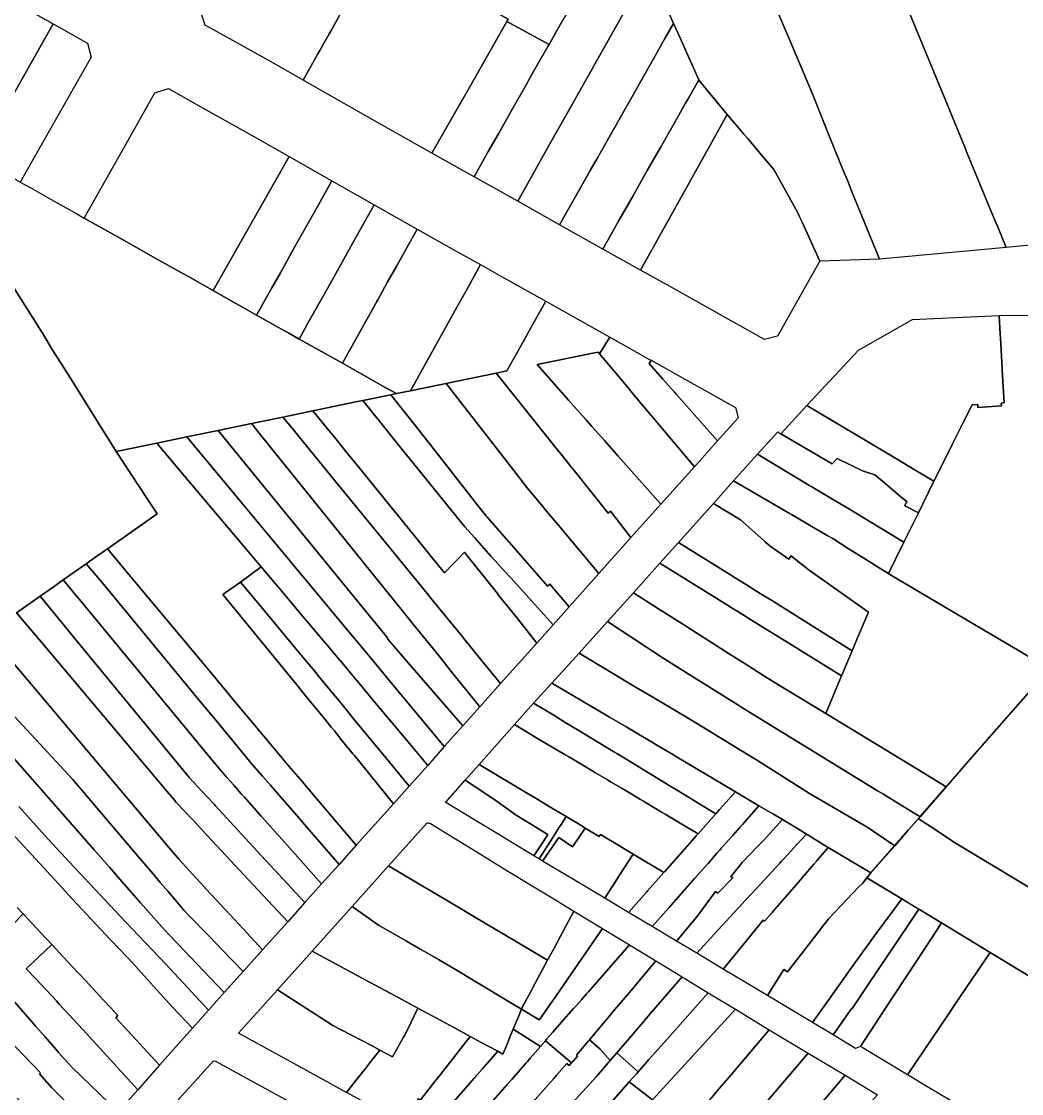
# Model space of a CAD drawing. Header units: metres. Extents: x 3 to 1005126, y 39 to 4383651.
# Drawn here: x 490939.9 to 491102.9, y 4371487.5 to 4371662.4 of the extents above; entities that cross this region are included whole.
import ezdxf

# ---------------------------------------------------------------- set-up
doc = ezdxf.new("R2010")
doc.units = ezdxf.units.M
doc.header["$MEASUREMENT"] = 0
doc.layers.add('TM_Llucmajor', color=7, linetype='Continuous')

msp = doc.modelspace()

# ---------------------------------------------------------------- linework, layer by layer
at = {"layer": 'TM_Llucmajor', "linetype": 'Continuous', "flags": 128}
for points in [[(491060.36, 4371670.51), (491044.52, 4371708.14), (491062.43, 4371718.07), (491068.17, 4371703.95), (491083.98, 4371665.41), (491084.44, 4371664.29), (491090.41, 4371649.82), (491093.69, 4371641.87), (491093.93, 4371641.29), (491094.43, 4371640.07), (491098.27, 4371630.74), (491099, 4371628.98), (491100.42, 4371625.54), (491079.76, 4371623.62), (491077.7, 4371628.69), (491075.35, 4371634.47), (491074.6, 4371636.31), (491074.28, 4371637.11), (491074.04, 4371637.68), (491071.59, 4371643.72), (491068.83, 4371650.7), (491065.09, 4371659.46), (491060.36, 4371670.51)], [(491016.79, 4371664.14), (491004.22, 4371685.25), (491016.96, 4371692.5), (491029.23, 4371699.46), (491038.09, 4371680.19), (491032.95, 4371671.11), (491030.05, 4371665.97), (491029.38, 4371664.79), (491028.42, 4371663.09), (491028.35, 4371662.96), (491027.33, 4371661.17), (491025.9, 4371658.64), (491019.03, 4371662.38), (491019.25, 4371662.77), (491016.79, 4371664.14)], [(490977.26, 4371657.64), (490969.83, 4371661.76), (490969.15, 4371663.91), (490975.91, 4371675.89), (490977.54, 4371678.79), (490980.64, 4371684.29), (490986.31, 4371681.19), (490989.4, 4371679.46), (490991.87, 4371678.08), (490998.06, 4371674.62), (490994.47, 4371668.22), (490992.4, 4371664.54), (490990.3, 4371660.8), (490990.04, 4371660.34), (490988.52, 4371657.63), (490988.22, 4371657.09), (490985.82, 4371652.82), (490981.48, 4371655.3), (490977.26, 4371657.64)], [(490997.18, 4371646.33), (490985.82, 4371652.82), (490988.22, 4371657.09), (490988.52, 4371657.63), (490990.04, 4371660.34), (490990.3, 4371660.8), (490992.4, 4371664.54), (490994.47, 4371668.22), (490998.06, 4371674.62), (491000.13, 4371673.47), (491016.79, 4371664.14), (491019.25, 4371662.77), (491019.03, 4371662.38), (491016.03, 4371657.11), (491012.97, 4371651.74), (491011.36, 4371648.92), (491006.81, 4371640.92), (490997.18, 4371646.33)], [(491027.63, 4371629.23), (491020.81, 4371633.06), (491023.1, 4371637.14), (491024.26, 4371639.21), (491024.75, 4371640.08), (491025.95, 4371642.22), (491026.06, 4371642.41), (491028.54, 4371646.82), (491029.24, 4371648.07), (491040.45, 4371668.03), (491042.23, 4371671.2), (491046.21, 4371662.07), (491044.8, 4371659.58), (491042.94, 4371656.29), (491036.57, 4371645.04), (491033.75, 4371640.05), (491032.62, 4371638.05), (491032.4, 4371637.67), (491031.1, 4371635.37), (491027.63, 4371629.23)], [(491094.43, 4371640.07), (491093.93, 4371641.29), (491093.69, 4371641.87), (491090.41, 4371649.82), (491084.44, 4371664.29), (491083.98, 4371665.41), (491141.99, 4371670.08), (491144.66, 4371644.83), (491144.86, 4371642.95), (491145.15, 4371640.23), (491145.86, 4371633.51), (491146.18, 4371630.49), (491133.8, 4371628.71), (491100.42, 4371625.54), (491099, 4371628.98), (491098.27, 4371630.74), (491094.43, 4371640.07)], [(490926.24, 4371643.72), (490925.75, 4371644), (490929.53, 4371650.7), (490930.44, 4371652.31), (490930.9, 4371653.13), (490931.07, 4371653.43), (490931.51, 4371654.2), (490931.71, 4371654.56), (490931.79, 4371654.7), (490933.49, 4371657.71), (490933.8, 4371658.25), (490933.93, 4371658.49), (490935.99, 4371662.13), (490938.1, 4371665.88), (490945.03, 4371661.99), (490940.45, 4371653.78), (490938.48, 4371650.3), (490932.94, 4371639.97), (490930.12, 4371641.55), (490929.62, 4371641.82), (490929.04, 4371642.15), (490927.24, 4371643.16), (490926.24, 4371643.72)], [(490939.68, 4371636.19), (490932.94, 4371639.97), (490938.48, 4371650.3), (490940.45, 4371653.78), (490945.03, 4371661.99), (490950.67, 4371658.82), (490951.24, 4371656.58), (490944.44, 4371644.58), (490939.68, 4371636.19)], [(491013.69, 4371637.06), (491006.81, 4371640.92), (491011.36, 4371648.92), (491012.97, 4371651.74), (491016.03, 4371657.11), (491019.03, 4371662.38), (491025.9, 4371658.64), (491025.71, 4371658.32), (491023.17, 4371653.83), (491022.16, 4371652.05), (491021.46, 4371650.81), (491019.79, 4371647.85), (491017.65, 4371644.07), (491016, 4371641.15), (491013.69, 4371637.06)], [(491048.58, 4371649.79), (491048.23, 4371649.17), (491046.78, 4371646.62), (491044.06, 4371641.82), (491041.93, 4371638.07), (491039.44, 4371633.68), (491037.31, 4371629.92), (491034.68, 4371625.27), (491027.63, 4371629.23), (491031.1, 4371635.37), (491032.4, 4371637.67), (491032.62, 4371638.05), (491033.75, 4371640.05), (491036.57, 4371645.04), (491042.94, 4371656.29), (491044.8, 4371659.58), (491046.21, 4371662.07), (491047.21, 4371659.81), (491048.48, 4371656.97), (491050.32, 4371652.87), (491048.58, 4371649.79)], [(490971.15, 4371618.48), (490971.02, 4371618.55), (490967.38, 4371620.6), (490964.15, 4371622.42), (490962.78, 4371623.19), (490962.17, 4371623.53), (490958.25, 4371625.74), (490956.26, 4371626.86), (490950.12, 4371630.31), (490952.44, 4371634.43), (490957.92, 4371644.15), (490961.63, 4371650.72), (490963.88, 4371651.45), (490969.53, 4371648.25), (490976.5, 4371644.31), (490983.52, 4371640.34), (490971.15, 4371618.48)], [(491040.82, 4371621.83), (491034.68, 4371625.27), (491037.31, 4371629.92), (491039.44, 4371633.68), (491041.93, 4371638.07), (491044.06, 4371641.82), (491046.78, 4371646.62), (491048.23, 4371649.17), (491048.58, 4371649.79), (491050.32, 4371652.87), (491050.35, 4371652.81), (491054.96, 4371647.21), (491052.99, 4371643.67), (491043.43, 4371626.51), (491040.82, 4371621.83)], [(491055.61, 4371613.55), (491045.03, 4371619.47), (491040.82, 4371621.83), (491043.43, 4371626.51), (491052.99, 4371643.67), (491054.96, 4371647.21), (491055.03, 4371647.12), (491055.78, 4371646.25), (491056.89, 4371644.92), (491057.63, 4371644.04), (491058.29, 4371643.27), (491060.05, 4371641.17), (491062.53, 4371638.22), (491066.41, 4371631.3), (491066.92, 4371630.18), (491067.22, 4371629.52), (491070.03, 4371623.27), (491069.95, 4371623.13), (491068.68, 4371620.88), (491068.49, 4371620.54), (491063.15, 4371611.07), (491061.06, 4371610.5), (491055.61, 4371613.55)], [(490990.48, 4371636.4), (490988.02, 4371631.99), (490984.42, 4371625.55), (490982.1, 4371621.4), (490980.73, 4371618.96), (490978.23, 4371614.49), (490975.91, 4371615.8), (490974.35, 4371616.68), (490971.15, 4371618.48), (490983.52, 4371640.34), (490990.48, 4371636.4)], [(490978.23, 4371614.49), (490980.73, 4371618.96), (490982.1, 4371621.4), (490984.42, 4371625.55), (490988.02, 4371631.99), (490990.48, 4371636.4), (490997.4, 4371632.49), (490994.95, 4371628.11), (490990.79, 4371620.66), (490989.49, 4371618.34), (490986.65, 4371613.26), (490986.48, 4371612.96), (490985.16, 4371610.59), (490983.49, 4371611.53), (490981.78, 4371612.49), (490978.23, 4371614.49)], [(490992.21, 4371606.63), (490986.84, 4371609.65), (490985.16, 4371610.59), (490986.48, 4371612.96), (490986.65, 4371613.26), (490989.49, 4371618.34), (490990.79, 4371620.66), (490994.95, 4371628.11), (490997.4, 4371632.49), (491004.39, 4371628.53), (491001.99, 4371624.22), (491001.06, 4371622.54), (490999.53, 4371619.79), (490997.97, 4371616.99), (490997.82, 4371616.72), (490992.21, 4371606.63)], [(491001.01, 4371601.68), (490999.31, 4371602.64), (490992.21, 4371606.63), (490997.82, 4371616.72), (490997.97, 4371616.99), (490999.53, 4371619.79), (491001.06, 4371622.54), (491001.99, 4371624.22), (491004.39, 4371628.53), (491011.37, 4371624.61), (491014.75, 4371622.72), (491012.37, 4371618.44), (491010.88, 4371615.77), (491008.81, 4371612.06), (491008.33, 4371611.18), (491003.3, 4371602.16), (491001.01, 4371601.68)], [(491003.3, 4371602.16), (491008.33, 4371611.18), (491008.81, 4371612.06), (491010.88, 4371615.77), (491012.37, 4371618.44), (491014.75, 4371622.72), (491018.15, 4371620.81), (491025.36, 4371616.76), (491022.99, 4371612.54), (491021.66, 4371610.13), (491019.73, 4371606.66), (491019.02, 4371605.4), (491017.3, 4371605.04), (491010.65, 4371603.67), (491009.14, 4371603.36), (491008.33, 4371603.19), (491003.3, 4371602.16)], [(491018.66, 4371603.34), (491017.3, 4371605.04), (491019.02, 4371605.4), (491019.73, 4371606.66), (491021.66, 4371610.13), (491022.99, 4371612.54), (491025.36, 4371616.76), (491035.79, 4371610.9), (491034.14, 4371608.2), (491033.91, 4371608.47), (491033.06, 4371608.29), (491023.95, 4371606.41), (491029.08, 4371600.63), (491030.87, 4371598.62), (491031.93, 4371597.42), (491032.89, 4371596.35), (491034.98, 4371593.99), (491035.29, 4371593.64), (491037.18, 4371591.51), (491044.14, 4371583.68), (491039.26, 4371578.21), (491035.92, 4371582.54), (491035.57, 4371582.17), (491030.01, 4371589.13), (491029.7, 4371589.52), (491027.81, 4371591.88), (491027.25, 4371592.59), (491025.99, 4371594.16), (491018.66, 4371603.34)], [(491075.99, 4371594.97), (491067.93, 4371599.77), (491070.17, 4371602.16), (491071.68, 4371603.76), (491076.36, 4371608.76), (491079.53, 4371610.59), (491085.17, 4371613.78), (491099.28, 4371614.4), (491099.46, 4371611.38), (491099.49, 4371610.79), (491099.79, 4371605.76), (491099.8, 4371605.56), (491100.01, 4371601.9), (491100.11, 4371600.18), (491099.63, 4371600.15), (491099.66, 4371599.67), (491095.82, 4371599.43), (491095.79, 4371599.91), (491094.89, 4371599.86), (491093.49, 4371597.07), (491091.65, 4371593.41), (491090.91, 4371591.93), (491088.64, 4371587.42), (491086.27, 4371588.84), (491082.03, 4371591.37), (491075.99, 4371594.97)], [(491037.19, 4371604.56), (491034.14, 4371608.2), (491035.79, 4371610.9), (491040.56, 4371608.23), (491042.08, 4371607.38), (491042.54, 4371607.12), (491042.22, 4371606.58), (491044.44, 4371604.07), (491046.34, 4371601.92), (491046.62, 4371601.6), (491053.36, 4371593.97), (491049.6, 4371589.77), (491042.95, 4371597.69), (491040.84, 4371600.21), (491039.24, 4371602.11), (491038.79, 4371602.65), (491037.19, 4371604.56)], [(491029.08, 4371600.63), (491023.95, 4371606.41), (491033.06, 4371608.29), (491033.91, 4371608.47), (491034.14, 4371608.2), (491037.19, 4371604.56), (491038.79, 4371602.65), (491039.24, 4371602.11), (491040.84, 4371600.21), (491042.95, 4371597.69), (491049.6, 4371589.77), (491044.14, 4371583.68), (491037.18, 4371591.51), (491035.29, 4371593.64), (491034.98, 4371593.99), (491032.89, 4371596.35), (491031.93, 4371597.42), (491030.87, 4371598.62), (491029.08, 4371600.63)], [(491044.44, 4371604.07), (491042.22, 4371606.58), (491042.54, 4371607.12), (491048.18, 4371603.97), (491056.33, 4371599.41), (491056.73, 4371597.72), (491053.36, 4371593.97), (491046.62, 4371601.6), (491046.34, 4371601.92), (491044.44, 4371604.07)], [(491021.29, 4371587.66), (491009.14, 4371603.36), (491010.65, 4371603.67), (491017.3, 4371605.04), (491018.66, 4371603.34), (491025.99, 4371594.16), (491027.25, 4371592.59), (491027.81, 4371591.88), (491029.7, 4371589.52), (491030.01, 4371589.13), (491035.57, 4371582.17), (491035.92, 4371582.54), (491039.26, 4371578.21), (491034.04, 4371572.35), (491027.37, 4371580.31), (491025.51, 4371582.52), (491024.62, 4371583.58), (491022.29, 4371586.37), (491022.23, 4371586.44), (491021.29, 4371587.66)], [(491003.08, 4371597.73), (491000.12, 4371601.5), (491001.01, 4371601.68), (491003.3, 4371602.16), (491008.33, 4371603.19), (491009.14, 4371603.36), (491021.29, 4371587.66), (491022.23, 4371586.44), (491022.29, 4371586.37), (491024.62, 4371583.58), (491025.51, 4371582.52), (491027.37, 4371580.31), (491034.04, 4371572.35), (491029.2, 4371566.92), (491026.02, 4371570.63), (491025.66, 4371570.31), (491022.02, 4371574.46), (491019.07, 4371577.82), (491018.95, 4371577.96), (491015.91, 4371581.42), (491015.77, 4371581.58), (491015.07, 4371582.47), (491006.34, 4371593.58), (491003.08, 4371597.73)], [(490990.9, 4371594.57), (490990.05, 4371595.61), (490987.4, 4371598.88), (490994.41, 4371600.32), (490995.52, 4371600.55), (490998.67, 4371596.65), (491001.05, 4371593.7), (491010.04, 4371582.57), (491012.15, 4371579.96), (491013.73, 4371578.2), (491014.52, 4371577.33), (491016.44, 4371575.2), (491019.44, 4371571.88), (491019.65, 4371571.64), (491023.15, 4371567.77), (491026.57, 4371563.98), (491023.92, 4371561.01), (491020.74, 4371565), (491017.69, 4371568.82), (491017.49, 4371569.07), (491015.1, 4371572.06), (491012.61, 4371575.19), (491012.1, 4371575.82), (491010.96, 4371574.64), (491010.17, 4371573.82), (491008.85, 4371572.44), (491006.41, 4371575.45), (491006.26, 4371575.64), (490994.12, 4371590.61), (490993.01, 4371591.97), (490990.9, 4371594.57)], [(490998.67, 4371596.65), (490995.52, 4371600.55), (491000.12, 4371601.5), (491003.08, 4371597.73), (491006.34, 4371593.58), (491015.07, 4371582.47), (491015.77, 4371581.58), (491015.91, 4371581.42), (491018.95, 4371577.96), (491019.07, 4371577.82), (491022.02, 4371574.46), (491025.66, 4371570.31), (491026.02, 4371570.63), (491029.2, 4371566.92), (491026.57, 4371563.98), (491023.15, 4371567.77), (491019.65, 4371571.64), (491019.44, 4371571.88), (491016.44, 4371575.2), (491014.52, 4371577.33), (491013.73, 4371578.2), (491012.15, 4371579.96), (491010.04, 4371582.57), (491001.05, 4371593.7), (490998.67, 4371596.65)], [(490983.74, 4371596.38), (490982.52, 4371597.87), (490987.4, 4371598.88), (490990.05, 4371595.61), (490990.9, 4371594.57), (490993.01, 4371591.97), (490994.12, 4371590.61), (491006.26, 4371575.64), (491006.41, 4371575.45), (491008.85, 4371572.44), (491010.17, 4371573.82), (491010.96, 4371574.64), (491012.1, 4371575.82), (491012.61, 4371575.19), (491015.1, 4371572.06), (491017.49, 4371569.07), (491017.69, 4371568.82), (491020.74, 4371565), (491023.92, 4371561.01), (491018, 4371554.39), (491014.95, 4371558.13), (491011.78, 4371562.01), (491011.66, 4371562.16), (491009.55, 4371564.75), (491008.85, 4371565.6), (491006.86, 4371568.05), (491006.01, 4371569.09), (490998.74, 4371577.99), (490991.57, 4371586.77), (490983.74, 4371596.38)], [(491072.87, 4371591.11), (491072.08, 4371590.22), (491063.67, 4371595.15), (491067.93, 4371599.77), (491075.99, 4371594.97), (491082.03, 4371591.37), (491086.27, 4371588.84), (491088.64, 4371587.42), (491086.12, 4371582.27), (491083.91, 4371583.36), (491084.24, 4371584.07), (491083.61, 4371584.6), (491079.97, 4371587.67), (491079.03, 4371588.46), (491076.99, 4371589.12), (491072.87, 4371591.11)], [(490978.86, 4371594.96), (490977.37, 4371596.81), (490979.03, 4371597.15), (490982.52, 4371597.87), (490983.74, 4371596.38), (490991.57, 4371586.77), (490998.74, 4371577.99), (491006.01, 4371569.09), (491006.86, 4371568.05), (491008.85, 4371565.6), (491009.55, 4371564.75), (491011.66, 4371562.16), (491011.78, 4371562.01), (491014.95, 4371558.13), (491018, 4371554.39), (491014.63, 4371550.63), (491009.8, 4371556.61), (491008.24, 4371558.55), (491006.17, 4371561.11), (491003.71, 4371564.16), (491003.12, 4371564.89), (490999.7, 4371569.13), (490978.86, 4371594.96)], [(490993.58, 4371562.47), (490971.43, 4371589.13), (490966.86, 4371594.64), (490971.95, 4371595.69), (490973.61, 4371593.66), (490996.62, 4371565.46), (490997.64, 4371564.21), (490999.58, 4371561.83), (490999.6, 4371561.64), (491002.92, 4371557.8), (491011.83, 4371547.49), (491008.83, 4371544.11), (491005.59, 4371548.01), (490999.96, 4371554.79), (490997.21, 4371558.1), (490995.03, 4371560.72), (490993.58, 4371562.47)], [(490973.61, 4371593.66), (490971.95, 4371595.69), (490977.37, 4371596.81), (490978.86, 4371594.96), (490999.7, 4371569.13), (491003.12, 4371564.89), (491003.71, 4371564.16), (491006.17, 4371561.11), (491008.24, 4371558.55), (491009.8, 4371556.61), (491014.63, 4371550.63), (491011.83, 4371547.49), (491002.92, 4371557.8), (490999.6, 4371561.64), (490999.58, 4371561.83), (490997.64, 4371564.21), (490996.62, 4371565.46), (490973.61, 4371593.66)], [(491072.65, 4371584.15), (491068.74, 4371586.5), (491068.28, 4371586.78), (491059.91, 4371591.8), (491063.2, 4371595.47), (491063.67, 4371595.15), (491072.08, 4371590.22), (491072.87, 4371591.11), (491076.99, 4371589.12), (491079.03, 4371588.46), (491079.97, 4371587.67), (491083.61, 4371584.6), (491084.24, 4371584.07), (491083.91, 4371583.36), (491086.12, 4371582.27), (491083.77, 4371577.47), (491080.88, 4371579.21), (491074.87, 4371582.82), (491072.65, 4371584.15)], [(490956.31, 4371573.51), (490954.8, 4371575.33), (490953.92, 4371576.39), (490962.02, 4371582.1), (490958.99, 4371586.68), (490955.31, 4371592.26), (490961.93, 4371593.62), (490966.54, 4371588.17), (490978.97, 4371573.44), (490977.28, 4371572.19), (490975.62, 4371570.95), (490972.74, 4371568.95), (490985.25, 4371553.6), (490985.34, 4371553.49), (490986.75, 4371551.76), (490988.36, 4371549.79), (490989.61, 4371548.26), (490990.4, 4371547.28), (490990.9, 4371546.67), (490992.2, 4371545.08), (490993.93, 4371542.96), (490994.17, 4371542.66), (491000.57, 4371534.81), (490994.47, 4371528.02), (490990.98, 4371532.14), (490989.59, 4371533.78), (490987.67, 4371536.04), (490985.38, 4371538.73), (490983.5, 4371540.95), (490981.84, 4371542.91), (490979.38, 4371545.81), (490979.01, 4371546.24), (490977.75, 4371547.76), (490975.36, 4371550.63), (490970.74, 4371556.18), (490956.31, 4371573.51)], [(490978.97, 4371573.44), (490966.54, 4371588.17), (490961.93, 4371593.62), (490966.86, 4371594.64), (490971.43, 4371589.13), (490993.58, 4371562.47), (490995.03, 4371560.72), (490997.21, 4371558.1), (490999.96, 4371554.79), (491005.59, 4371548.01), (491008.83, 4371544.11), (491006.13, 4371541.06), (491002.88, 4371544.95), (490997.09, 4371551.88), (490995.16, 4371554.2), (490994.19, 4371555.36), (490992.16, 4371557.79), (490990.83, 4371559.38), (490990.4, 4371559.89), (490988.54, 4371562.1), (490985.24, 4371566.01), (490982.55, 4371569.2), (490980.42, 4371571.72), (490978.97, 4371573.44)], [(491069.81, 4371579.41), (491069.59, 4371579.54), (491065.42, 4371581.96), (491064.93, 4371582.25), (491056, 4371587.44), (491059.91, 4371591.8), (491068.28, 4371586.78), (491068.74, 4371586.5), (491072.65, 4371584.15), (491074.87, 4371582.82), (491080.88, 4371579.21), (491083.77, 4371577.47), (491082.41, 4371574.69), (491081.25, 4371572.33), (491079.72, 4371573.3), (491078.38, 4371574.14), (491074.69, 4371576.45), (491072.15, 4371578.05), (491072.04, 4371578.11), (491071.27, 4371578.56), (491069.81, 4371579.41)], [(491055.9, 4371571.88), (491047.03, 4371577.43), (491052.71, 4371583.76), (491057.12, 4371581.09), (491060.92, 4371577.75), (491061.16, 4371577.54), (491061.98, 4371576.82), (491063.23, 4371575.94), (491064.98, 4371574.71), (491065.37, 4371575.21), (491066.3, 4371574.48), (491068.34, 4371572.87), (491077.97, 4371566.07), (491076.19, 4371561.83), (491075.31, 4371559.74), (491073.15, 4371561.1), (491071.57, 4371562.09), (491062.04, 4371568.04), (491060.86, 4371568.78), (491059.37, 4371569.71), (491058.47, 4371570.28), (491056, 4371571.82), (491055.9, 4371571.88)], [(490952.97, 4371570.93), (490950.46, 4371573.95), (490952.03, 4371575.06), (490953.92, 4371576.39), (490954.8, 4371575.33), (490956.31, 4371573.51), (490970.74, 4371556.18), (490975.36, 4371550.63), (490977.75, 4371547.76), (490979.01, 4371546.24), (490979.38, 4371545.81), (490981.84, 4371542.91), (490983.5, 4371540.95), (490985.38, 4371538.73), (490987.67, 4371536.04), (490989.59, 4371533.78), (490990.98, 4371532.14), (490994.47, 4371528.02), (490991.67, 4371524.89), (490988.15, 4371528.95), (490986.04, 4371531.39), (490984.82, 4371532.8), (490982.48, 4371535.5), (490980.47, 4371537.82), (490979.18, 4371539.31), (490977.2, 4371541.59), (490977.08, 4371541.73), (490971.56, 4371548.41), (490968.74, 4371551.82), (490966.72, 4371554.27), (490952.97, 4371570.93)], [(491052.58, 4371568.69), (491048.25, 4371571.37), (491043.97, 4371574.02), (491047.03, 4371577.43), (491055.9, 4371571.88), (491056, 4371571.82), (491058.47, 4371570.28), (491059.37, 4371569.71), (491060.86, 4371568.78), (491062.04, 4371568.04), (491071.57, 4371562.09), (491073.15, 4371561.1), (491075.31, 4371559.74), (491073.61, 4371555.66), (491070.87, 4371557.36), (491063.85, 4371561.71), (491061.92, 4371562.9), (491061.06, 4371563.43), (491059.35, 4371564.49), (491056.66, 4371566.15), (491055.76, 4371566.72), (491053.11, 4371568.36), (491052.58, 4371568.69)], [(490948.98, 4371568.56), (490946.71, 4371571.31), (490950.46, 4371573.95), (490952.97, 4371570.93), (490966.72, 4371554.27), (490968.74, 4371551.82), (490971.56, 4371548.41), (490977.08, 4371541.73), (490977.2, 4371541.59), (490979.18, 4371539.31), (490980.47, 4371537.82), (490982.48, 4371535.5), (490984.82, 4371532.8), (490986.04, 4371531.39), (490988.15, 4371528.95), (490991.67, 4371524.89), (490988.82, 4371521.72), (490981.89, 4371529.5), (490981.76, 4371529.65), (490979.53, 4371532.16), (490978.99, 4371532.76), (490976.25, 4371535.85), (490975.73, 4371536.43), (490974.56, 4371537.75), (490973.31, 4371539.15), (490970.68, 4371542.22), (490949.34, 4371568.12), (490948.98, 4371568.56)], [(490978.69, 4371567.25), (490975.62, 4371570.95), (490977.28, 4371572.19), (490978.97, 4371573.44), (490980.42, 4371571.72), (490982.55, 4371569.2), (490985.24, 4371566.01), (490988.54, 4371562.1), (490990.4, 4371559.89), (490990.83, 4371559.38), (490992.16, 4371557.79), (490994.19, 4371555.36), (490995.16, 4371554.2), (490997.09, 4371551.88), (491002.88, 4371544.95), (491006.13, 4371541.06), (491003.1, 4371537.64), (490999.88, 4371541.56), (490996.46, 4371545.72), (490993.82, 4371548.94), (490993.47, 4371549.37), (490991.94, 4371551.23), (490990.47, 4371553.02), (490988.93, 4371554.89), (490988.38, 4371555.56), (490987.59, 4371556.52), (490985.22, 4371559.38), (490978.69, 4371567.25)], [(491048.14, 4371563.8), (491044.17, 4371566.32), (491043.91, 4371566.49), (491039.65, 4371569.2), (491043.97, 4371574.02), (491048.25, 4371571.37), (491052.58, 4371568.69), (491053.11, 4371568.36), (491055.76, 4371566.72), (491056.66, 4371566.15), (491059.35, 4371564.49), (491061.06, 4371563.43), (491061.92, 4371562.9), (491063.85, 4371561.71), (491070.87, 4371557.36), (491073.61, 4371555.66), (491071.02, 4371549.5), (491066.63, 4371552.17), (491062.23, 4371554.84), (491062.17, 4371554.88), (491061.35, 4371555.4), (491057.54, 4371557.82), (491055.43, 4371559.16), (491052.37, 4371561.11), (491048.49, 4371563.58), (491048.14, 4371563.8)], [(490949.31, 4371560.87), (490946.84, 4371563.88), (490942.92, 4371568.64), (490945.04, 4371570.14), (490946.71, 4371571.31), (490948.98, 4371568.56), (490949.34, 4371568.12), (490970.68, 4371542.22), (490973.31, 4371539.15), (490974.56, 4371537.75), (490975.73, 4371536.43), (490976.25, 4371535.85), (490978.99, 4371532.76), (490979.53, 4371532.16), (490981.76, 4371529.65), (490981.89, 4371529.5), (490988.82, 4371521.72), (490986.1, 4371518.68), (490978.98, 4371526.38), (490975.83, 4371529.78), (490971.49, 4371534.49), (490971.28, 4371534.72), (490970.15, 4371535.94), (490967.89, 4371538.37), (490967.27, 4371539.05), (490964.52, 4371542.39), (490949.31, 4371560.87)], [(490988.36, 4371549.79), (490986.75, 4371551.76), (490985.34, 4371553.49), (490985.25, 4371553.6), (490972.74, 4371568.95), (490975.62, 4371570.95), (490978.69, 4371567.25), (490985.22, 4371559.38), (490987.59, 4371556.52), (490988.38, 4371555.56), (490988.93, 4371554.89), (490990.47, 4371553.02), (490991.94, 4371551.23), (490993.47, 4371549.37), (490993.82, 4371548.94), (490996.46, 4371545.72), (490999.88, 4371541.56), (491003.1, 4371537.64), (491000.57, 4371534.81), (490994.17, 4371542.66), (490993.93, 4371542.96), (490992.2, 4371545.08), (490990.9, 4371546.67), (490990.4, 4371547.28), (490989.61, 4371548.26), (490988.36, 4371549.79)], [(491044.03, 4371558.84), (491035.44, 4371564.5), (491039.65, 4371569.2), (491043.91, 4371566.49), (491044.17, 4371566.32), (491048.14, 4371563.8), (491048.49, 4371563.58), (491052.37, 4371561.11), (491055.43, 4371559.16), (491057.54, 4371557.82), (491061.35, 4371555.4), (491062.17, 4371554.88), (491062.23, 4371554.84), (491066.63, 4371552.17), (491071.02, 4371549.5), (491079.34, 4371544.45), (491085.89, 4371540.47), (491090.67, 4371537.57), (491086.39, 4371532.68), (491081.48, 4371535.7), (491080.41, 4371536.35), (491079.47, 4371536.93), (491076.21, 4371538.93), (491057.34, 4371550.52), (491056.7, 4371550.92), (491053.66, 4371552.81), (491051.89, 4371553.92), (491049.01, 4371555.72), (491044.36, 4371558.63), (491044.03, 4371558.84)], [(490943.07, 4371561.18), (490939.07, 4371565.93), (490942.92, 4371568.64), (490946.84, 4371563.88), (490949.31, 4371560.87), (490964.52, 4371542.39), (490967.27, 4371539.05), (490967.89, 4371538.37), (490970.15, 4371535.94), (490971.28, 4371534.72), (490971.49, 4371534.49), (490975.83, 4371529.78), (490978.98, 4371526.38), (490986.1, 4371518.68), (490983.3, 4371515.56), (490976.09, 4371523.28), (490974.72, 4371524.74), (490973.96, 4371525.56), (490973.2, 4371526.37), (490970.17, 4371529.62), (490968.51, 4371531.39), (490966.66, 4371533.38), (490965.08, 4371535.06), (490964.87, 4371535.31), (490963.59, 4371536.83), (490943.07, 4371561.18)], [(491040.13, 4371553.78), (491030.8, 4371559.38), (491035.44, 4371564.5), (491044.03, 4371558.84), (491044.36, 4371558.63), (491049.01, 4371555.72), (491051.89, 4371553.92), (491053.66, 4371552.81), (491056.7, 4371550.92), (491057.34, 4371550.52), (491076.21, 4371538.93), (491079.47, 4371536.93), (491080.41, 4371536.35), (491081.48, 4371535.7), (491086.39, 4371532.68), (491084.46, 4371530.48), (491082.26, 4371527.96), (491078.77, 4371530.32), (491077.86, 4371530.94), (491068.37, 4371536.49), (491060.35, 4371541.58), (491048.84, 4371548.6), (491042.84, 4371552.17), (491040.13, 4371553.78)], [(490930.57, 4371557.79), (490929.37, 4371559.08), (490934.38, 4371562.62), (490962.22, 4371529.69), (490963.65, 4371528), (490965.58, 4371525.72), (490967.19, 4371523.97), (490969.13, 4371521.86), (490970.02, 4371520.89), (490973.9, 4371516.67), (490976.01, 4371514.38), (490979.16, 4371510.95), (490976.03, 4371507.45), (490972.7, 4371510.89), (490970.53, 4371513.13), (490967.09, 4371516.68), (490966.48, 4371517.31), (490966.38, 4371517.43), (490963.79, 4371520.47), (490962.52, 4371521.97), (490961.3, 4371523.41), (490958.92, 4371526.22), (490948.22, 4371538.83), (490930.57, 4371557.79)], [(491035.78, 4371548.92), (491031.07, 4371551.7), (491026.35, 4371554.48), (491030.8, 4371559.38), (491040.13, 4371553.78), (491042.84, 4371552.17), (491048.84, 4371548.6), (491060.35, 4371541.58), (491068.37, 4371536.49), (491077.86, 4371530.94), (491078.77, 4371530.32), (491082.26, 4371527.96), (491078.38, 4371523.52), (491071.42, 4371527.67), (491067.89, 4371529.84), (491066.83, 4371530.49), (491066.4, 4371530.75), (491063.98, 4371532.24), (491062.51, 4371533.09), (491060.12, 4371534.48), (491056.29, 4371536.75), (491047.87, 4371541.75), (491046.7, 4371542.44), (491046.17, 4371542.76), (491044.15, 4371543.96), (491038.58, 4371547.27), (491035.78, 4371548.92)], [(491026.66, 4371549.23), (491023.39, 4371551.21), (491026.35, 4371554.48), (491031.07, 4371551.7), (491035.78, 4371548.92), (491038.58, 4371547.27), (491044.15, 4371543.96), (491046.17, 4371542.76), (491046.7, 4371542.44), (491047.87, 4371541.75), (491056.29, 4371536.75), (491053.7, 4371533.84), (491053.11, 4371533.17), (491050.5, 4371534.75), (491048.2, 4371536.15), (491046.43, 4371537.23), (491045.51, 4371537.79), (491042.96, 4371539.33), (491041.83, 4371540.01), (491038.29, 4371542.16), (491036.94, 4371542.99), (491036.58, 4371543.21), (491035.2, 4371544.04), (491034.25, 4371544.62), (491030.66, 4371546.8), (491028.82, 4371547.91), (491026.66, 4371549.23)], [(491024.32, 4371545.3), (491020.28, 4371547.7), (491023.39, 4371551.21), (491026.66, 4371549.23), (491028.82, 4371547.91), (491030.66, 4371546.8), (491034.25, 4371544.62), (491035.2, 4371544.04), (491036.58, 4371543.21), (491036.94, 4371542.99), (491038.29, 4371542.16), (491041.83, 4371540.01), (491042.96, 4371539.33), (491045.51, 4371537.79), (491046.43, 4371537.23), (491048.2, 4371536.15), (491050.5, 4371534.75), (491053.11, 4371533.17), (491050.21, 4371529.9), (491048.09, 4371531.16), (491044.83, 4371533.1), (491044.24, 4371533.45), (491041.73, 4371534.94), (491041.4, 4371535.14), (491040.71, 4371535.55), (491039.12, 4371536.5), (491037.81, 4371537.27), (491036.02, 4371538.34), (491035.6, 4371538.59), (491035.25, 4371538.8), (491033.37, 4371539.92), (491033.13, 4371540.06), (491031.96, 4371540.75), (491029.24, 4371542.37), (491028.35, 4371542.9), (491024.32, 4371545.3)], [(491023.29, 4371535.94), (491014.51, 4371541.21), (491020.28, 4371547.7), (491024.32, 4371545.3), (491028.35, 4371542.9), (491029.24, 4371542.37), (491031.96, 4371540.75), (491033.13, 4371540.06), (491033.37, 4371539.92), (491035.25, 4371538.8), (491035.6, 4371538.59), (491036.02, 4371538.34), (491037.81, 4371537.27), (491039.12, 4371536.5), (491040.71, 4371535.55), (491041.4, 4371535.14), (491041.73, 4371534.94), (491044.24, 4371533.45), (491044.83, 4371533.1), (491048.09, 4371531.16), (491050.21, 4371529.9), (491049.9, 4371529.55), (491048.47, 4371527.93), (491048.41, 4371527.86), (491044.76, 4371523.75), (491044.62, 4371523.59), (491039.64, 4371526.59), (491036.58, 4371528.43), (491035.67, 4371528.97), (491034.42, 4371529.72), (491034.29, 4371529.8), (491034.09, 4371529.47), (491031.82, 4371530.83), (491031.24, 4371531.18), (491028.7, 4371532.7), (491027.75, 4371533.27), (491025.91, 4371534.37), (491023.35, 4371535.91), (491023.29, 4371535.94)], [(491017.06, 4371535.46), (491012.24, 4371538.65), (491014.51, 4371541.21), (491023.29, 4371535.94), (491023.35, 4371535.91), (491025.91, 4371534.37), (491027.75, 4371533.27), (491028.7, 4371532.7), (491027.91, 4371531.47), (491027.58, 4371530.96), (491026.51, 4371529.3), (491024.28, 4371525.81), (491023.44, 4371526.32), (491024.94, 4371528.6), (491025.71, 4371529.78), (491025.15, 4371530.12), (491023.06, 4371531.39), (491020.54, 4371532.93), (491017.06, 4371535.46)], [(491013.89, 4371532.09), (491009.08, 4371534.99), (491009.07, 4371535.08), (491012.24, 4371538.65), (491017.06, 4371535.46), (491020.54, 4371532.93), (491023.06, 4371531.39), (491025.15, 4371530.12), (491025.71, 4371529.78), (491024.94, 4371528.6), (491023.44, 4371526.32), (491020.12, 4371528.32), (491017.7, 4371529.79), (491013.89, 4371532.09)], [(491042.72, 4371514.76), (491038.85, 4371517.08), (491041.79, 4371520.39), (491041.94, 4371520.57), (491044.62, 4371523.59), (491044.76, 4371523.75), (491048.41, 4371527.86), (491048.47, 4371527.93), (491049.9, 4371529.55), (491050.21, 4371529.9), (491053.11, 4371533.17), (491053.7, 4371533.84), (491056.29, 4371536.75), (491060.12, 4371534.48), (491057.44, 4371531.44), (491057.01, 4371530.95), (491055.79, 4371529.56), (491053.99, 4371527.53), (491053.78, 4371527.29), (491053.27, 4371526.72), (491051.77, 4371525.01), (491049.63, 4371522.59), (491048.08, 4371520.84), (491045.41, 4371517.8), (491042.72, 4371514.76)], [(491046.7, 4371512.38), (491042.72, 4371514.76), (491045.41, 4371517.8), (491048.08, 4371520.84), (491049.63, 4371522.59), (491051.77, 4371525.01), (491053.27, 4371526.72), (491053.78, 4371527.29), (491053.99, 4371527.53), (491055.79, 4371529.56), (491057.01, 4371530.95), (491057.44, 4371531.44), (491060.12, 4371534.48), (491062.51, 4371533.09), (491063.98, 4371532.24), (491060.85, 4371528.81), (491060.64, 4371528.58), (491059.79, 4371527.69), (491057.38, 4371525.19), (491056.33, 4371523.85), (491055.57, 4371522.87), (491055.87, 4371522.73), (491053.41, 4371520.2), (491053.06, 4371520.47), (491049.99, 4371516.33), (491046.7, 4371512.38)], [(491024.86, 4371525.46), (491024.28, 4371525.81), (491026.51, 4371529.3), (491027.58, 4371530.96), (491027.91, 4371531.47), (491028.7, 4371532.7), (491031.24, 4371531.18), (491031.82, 4371530.83), (491029.72, 4371527.78), (491027.51, 4371529.3), (491024.86, 4371525.46)], [(491008.89, 4371519.23), (491004.28, 4371521.97), (490999.72, 4371524.65), (491005.93, 4371531.6), (491006, 4371531.63), (491006.08, 4371531.65), (491006.17, 4371531.66), (491006.26, 4371531.66), (491006.35, 4371531.64), (491006.44, 4371531.62), (491006.51, 4371531.59), (491006.57, 4371531.55), (491014.73, 4371526.56), (491018.33, 4371524.35), (491023.16, 4371521.42), (491024.52, 4371520.59), (491027.5, 4371518.78), (491027.85, 4371518.57), (491029.96, 4371517.28), (491028.28, 4371514.14), (491026.66, 4371511.12), (491025.66, 4371509.26), (491023, 4371510.84), (491018.42, 4371513.56), (491017.75, 4371513.96), (491016.18, 4371514.89), (491012.83, 4371516.88), (491008.89, 4371519.23)], [(491031.82, 4371530.83), (491034.09, 4371529.47), (491034.29, 4371529.8), (491034.42, 4371529.72), (491035.67, 4371528.97), (491036.58, 4371528.43), (491039.64, 4371526.59), (491037.4, 4371523.15), (491035.01, 4371519.38), (491029.88, 4371522.45), (491024.86, 4371525.46), (491027.51, 4371529.3), (491029.72, 4371527.78), (491031.82, 4371530.83)], [(491049.98, 4371510.42), (491046.7, 4371512.38), (491049.99, 4371516.33), (491053.06, 4371520.47), (491053.41, 4371520.2), (491055.87, 4371522.73), (491055.57, 4371522.87), (491056.33, 4371523.85), (491057.38, 4371525.19), (491059.79, 4371527.69), (491060.64, 4371528.58), (491060.85, 4371528.81), (491063.98, 4371532.24), (491066.4, 4371530.75), (491066.83, 4371530.49), (491067.89, 4371529.84), (491066.26, 4371528.07), (491064.85, 4371526.54), (491063.83, 4371525.44), (491063.54, 4371525.13), (491059.66, 4371520.91), (491059.51, 4371520.75), (491058.88, 4371520.07), (491057.19, 4371518.24), (491057.13, 4371518.17), (491056.7, 4371517.7), (491053.48, 4371514.21), (491049.98, 4371510.42)], [(491054.31, 4371507.83), (491049.98, 4371510.42), (491053.48, 4371514.21), (491056.7, 4371517.7), (491057.13, 4371518.17), (491057.19, 4371518.24), (491058.88, 4371520.07), (491059.51, 4371520.75), (491059.66, 4371520.91), (491063.54, 4371525.13), (491063.83, 4371525.44), (491064.85, 4371526.54), (491066.26, 4371528.07), (491067.89, 4371529.84), (491071.42, 4371527.67), (491070.1, 4371526.14), (491069.84, 4371525.84), (491069.54, 4371525.49), (491069.09, 4371524.96), (491067.77, 4371523.43), (491067.5, 4371523.11), (491065.53, 4371520.83), (491062.83, 4371517.69), (491062.28, 4371517.06), (491061.06, 4371515.64), (491060.81, 4371515.8), (491057.51, 4371511.76), (491054.31, 4371507.83)], [(491061.5, 4371503.53), (491054.31, 4371507.83), (491057.51, 4371511.76), (491060.81, 4371515.8), (491061.06, 4371515.64), (491062.28, 4371517.06), (491062.83, 4371517.69), (491065.53, 4371520.83), (491067.5, 4371523.11), (491067.77, 4371523.43), (491069.09, 4371524.96), (491069.54, 4371525.49), (491069.84, 4371525.84), (491070.1, 4371526.14), (491071.42, 4371527.67), (491078.38, 4371523.52), (491077.74, 4371522.73), (491076.99, 4371521.81), (491076.43, 4371521.22), (491071.52, 4371516.1), (491070.72, 4371515.06), (491069.51, 4371513.5), (491067.81, 4371511.32), (491064.78, 4371507.41), (491064.19, 4371507.76), (491061.5, 4371503.53)], [(491038.85, 4371517.08), (491035.01, 4371519.38), (491037.4, 4371523.15), (491039.64, 4371526.59), (491044.62, 4371523.59), (491041.94, 4371520.57), (491041.79, 4371520.39), (491038.85, 4371517.08)], [(491002.49, 4371512.47), (490998.08, 4371515.01), (490993.82, 4371518.05), (490999.72, 4371524.65), (491004.28, 4371521.97), (491008.89, 4371519.23), (491012.83, 4371516.88), (491016.18, 4371514.89), (491017.75, 4371513.96), (491018.42, 4371513.56), (491023, 4371510.84), (491025.66, 4371509.26), (491023.61, 4371505.44), (491022.89, 4371504.09), (491021.65, 4371501.78), (491021.44, 4371501.28), (491020.21, 4371502.01), (491013.25, 4371506.18), (491011.17, 4371507.42), (491007.87, 4371509.39), (491006.07, 4371510.42), (491005.02, 4371511.03), (491002.68, 4371512.37), (491002.49, 4371512.47)], [(491068.87, 4371499.1), (491061.5, 4371503.53), (491064.19, 4371507.76), (491064.78, 4371507.41), (491067.81, 4371511.32), (491069.51, 4371513.5), (491070.72, 4371515.06), (491071.52, 4371516.1), (491076.43, 4371521.22), (491076.99, 4371521.81), (491077.74, 4371522.73), (491083.41, 4371519.28), (491081.91, 4371517.25), (491078.92, 4371513.18), (491077.81, 4371511.67), (491077.07, 4371510.66), (491074.73, 4371507.37), (491071.84, 4371503.29), (491068.87, 4371499.1)], [(491072.23, 4371497.09), (491068.87, 4371499.1), (491071.84, 4371503.29), (491074.73, 4371507.37), (491077.07, 4371510.66), (491077.81, 4371511.67), (491078.92, 4371513.18), (491081.91, 4371517.25), (491083.41, 4371519.28), (491086.21, 4371517.59), (491084.8, 4371515.5), (491080.86, 4371509.65), (491077.93, 4371505.3), (491075.31, 4371501.41), (491075.09, 4371501.23), (491073.9, 4371499.5), (491072.23, 4371497.09)], [(490937.14, 4371504.31), (490932.73, 4371509.33), (490938.01, 4371514.64), (490938.3, 4371514.94), (490940.18, 4371516.83), (490943.03, 4371513.76), (490944.81, 4371511.85), (490940.65, 4371507.9), (490942.22, 4371506.22), (490945.57, 4371502.63), (490946.03, 4371502.13), (490949.15, 4371498.79), (490949.89, 4371497.98), (490958.85, 4371488.16), (490955.66, 4371484.57), (490948.14, 4371491.76), (490946, 4371494.2), (490945.51, 4371494.75), (490944.05, 4371496.42), (490943.76, 4371496.76), (490942.19, 4371498.55), (490941.65, 4371499.16), (490938.36, 4371502.92), (490937.14, 4371504.31)], [(490996.65, 4371505.71), (490987.26, 4371510.73), (490993.82, 4371518.05), (490998.08, 4371515.01), (491002.49, 4371512.47), (491002.68, 4371512.37), (491005.02, 4371511.03), (491006.07, 4371510.42), (491007.87, 4371509.39), (491011.17, 4371507.42), (491013.25, 4371506.18), (491020.21, 4371502.01), (491021.44, 4371501.28), (491020.99, 4371500.2), (491020.08, 4371498.02), (491019.64, 4371496.98), (491019.05, 4371495.57), (491018.38, 4371493.97), (491017.56, 4371494.42), (491014.86, 4371495.88), (491013.06, 4371496.85), (491010.47, 4371498.25), (491006.04, 4371500.65), (491004.53, 4371501.47), (491000.11, 4371503.86), (490996.65, 4371505.71)], [(491026.15, 4371502.15), (491024.68, 4371500.03), (491024.29, 4371499.58), (491021.44, 4371501.28), (491021.65, 4371501.78), (491022.89, 4371504.09), (491023.61, 4371505.44), (491025.66, 4371509.26), (491026.66, 4371511.12), (491028.28, 4371514.14), (491029.96, 4371517.28), (491034.63, 4371514.44), (491027.16, 4371503.62), (491027.05, 4371503.46), (491026.15, 4371502.15)], [(491076.66, 4371495.19), (491075.87, 4371494.9), (491072.23, 4371497.09), (491073.9, 4371499.5), (491075.09, 4371501.23), (491075.31, 4371501.41), (491077.93, 4371505.3), (491080.86, 4371509.65), (491084.8, 4371515.5), (491086.21, 4371517.59), (491089.88, 4371515.36), (491088.51, 4371513.27), (491084.22, 4371506.72), (491081.82, 4371503.06), (491079.14, 4371498.98), (491076.66, 4371495.19)], [(491084.34, 4371490.57), (491076.66, 4371495.19), (491079.14, 4371498.98), (491081.82, 4371503.06), (491084.22, 4371506.72), (491088.51, 4371513.27), (491089.88, 4371515.36), (491092.81, 4371513.58), (491097.81, 4371510.55), (491091.85, 4371501.71), (491091.47, 4371501.15), (491089.56, 4371498.31), (491088.32, 4371496.47), (491084.34, 4371490.57)], [(491024.49, 4371495.21), (491020.08, 4371498.02), (491020.99, 4371500.2), (491021.44, 4371501.28), (491024.29, 4371499.58), (491024.68, 4371500.03), (491026.15, 4371502.15), (491027.05, 4371503.46), (491027.16, 4371503.62), (491034.63, 4371514.44), (491039.01, 4371511.78), (491032.27, 4371504.09), (491031.99, 4371503.77), (491031.18, 4371502.84), (491030.27, 4371501.81), (491030.15, 4371501.68), (491029.89, 4371501.38), (491027.89, 4371499.1), (491027.66, 4371498.84), (491026.46, 4371497.47), (491025.55, 4371496.43), (491025.3, 4371496.14), (491024.49, 4371495.21)], [(490942.22, 4371506.22), (490940.65, 4371507.9), (490944.81, 4371511.85), (490948.1, 4371508.32), (490950.31, 4371505.95), (490950.86, 4371505.36), (490952.71, 4371503.38), (490953.21, 4371502.84), (490954.41, 4371501.55), (490955.59, 4371500.28), (490955.25, 4371499.9), (490962.41, 4371492.17), (490958.85, 4371488.16), (490949.89, 4371497.98), (490949.15, 4371498.79), (490946.03, 4371502.13), (490945.57, 4371502.63), (490942.22, 4371506.22)], [(491029.59, 4371492.57), (491025.3, 4371496.14), (491025.55, 4371496.43), (491026.46, 4371497.47), (491027.66, 4371498.84), (491027.89, 4371499.1), (491029.89, 4371501.38), (491030.15, 4371501.68), (491030.27, 4371501.81), (491031.18, 4371502.84), (491031.99, 4371503.77), (491032.27, 4371504.09), (491039.01, 4371511.78), (491043.3, 4371509.17), (491039, 4371504.04), (491036.54, 4371501.11), (491035.67, 4371500.07), (491034.17, 4371498.28), (491033.38, 4371497.34), (491032.49, 4371496.28), (491032.35, 4371496.11), (491030.39, 4371493.77), (491030.53, 4371493.65), (491029.77, 4371492.78), (491029.59, 4371492.57)], [(490990.3, 4371498.85), (490981.65, 4371504.47), (490987.26, 4371510.73), (490996.65, 4371505.71), (491000.11, 4371503.86), (491004.53, 4371501.47), (491002.76, 4371497.84), (491002.33, 4371496.99), (491002.18, 4371496.73), (491000.4, 4371493.53), (490998.34, 4371494.62), (490997.04, 4371495.3), (490993.69, 4371497.06), (490990.57, 4371498.7), (490990.3, 4371498.85)], [(491112.86, 4371501.42), (491119.72, 4371497.26), (491117.05, 4371492.74), (491107.16, 4371477.01), (491100.25, 4371481.1), (491089.5, 4371487.47), (491088.07, 4371488.33), (491084.34, 4371490.57), (491088.32, 4371496.47), (491089.56, 4371498.31), (491091.47, 4371501.15), (491091.85, 4371501.71), (491097.81, 4371510.55), (491112.86, 4371501.42)], [(491034.26, 4371494.77), (491032.49, 4371496.28), (491033.38, 4371497.34), (491034.17, 4371498.28), (491035.67, 4371500.07), (491036.54, 4371501.11), (491039, 4371504.04), (491043.3, 4371509.17), (491047.59, 4371506.56), (491042.68, 4371500.84), (491041.22, 4371499.14), (491039.31, 4371496.91), (491038.64, 4371496.14), (491036.94, 4371494.15), (491035.89, 4371492.93), (491034.26, 4371494.77)], [(491038.95, 4371492.4), (491036.94, 4371494.15), (491038.64, 4371496.14), (491039.31, 4371496.91), (491041.22, 4371499.14), (491042.68, 4371500.84), (491047.59, 4371506.56), (491051.86, 4371503.96), (491045.16, 4371496.42), (491043.15, 4371494.15), (491042.2, 4371493.08), (491041.64, 4371492.45), (491040.43, 4371491.09), (491038.95, 4371492.4)], [(490984.28, 4371492.43), (490975.28, 4371497.36), (490981.65, 4371504.47), (490990.3, 4371498.85), (490990.57, 4371498.7), (490993.69, 4371497.06), (490997.04, 4371495.3), (490998.34, 4371494.62), (490996.81, 4371492.68), (490996.69, 4371492.52), (490996.01, 4371491.67), (490994.42, 4371489.66), (490994.21, 4371489.39), (490992.89, 4371487.72), (490984.28, 4371492.43)], [(490934, 4371500.22), (490933.48, 4371500.76), (490935.12, 4371502.36), (490937.14, 4371504.31), (490938.36, 4371502.92), (490941.65, 4371499.16), (490942.19, 4371498.55), (490943.76, 4371496.76), (490944.05, 4371496.42), (490945.51, 4371494.75), (490946, 4371494.2), (490948.14, 4371491.76), (490955.66, 4371484.57), (490952.47, 4371480.99), (490946.56, 4371486.75), (490944.81, 4371488.46), (490942.84, 4371490.73), (490942.98, 4371490.89), (490936.24, 4371497.89), (490935.85, 4371498.3), (490934, 4371500.22)], [(491042.76, 4371486.5), (491038.98, 4371489.45), (491040.2, 4371490.83), (491040.43, 4371491.09), (491041.64, 4371492.45), (491042.2, 4371493.08), (491043.15, 4371494.15), (491045.16, 4371496.42), (491051.86, 4371503.96), (491056.29, 4371501.27), (491049.25, 4371493.59), (491046.95, 4371491.08), (491042.76, 4371486.5)], [(491001.55, 4371482.96), (490992.89, 4371487.72), (490994.21, 4371489.39), (490994.42, 4371489.66), (490996.01, 4371491.67), (490996.69, 4371492.52), (490996.81, 4371492.68), (490998.34, 4371494.62), (491000.4, 4371493.53), (491002.18, 4371496.73), (491002.33, 4371496.99), (491002.76, 4371497.84), (491004.53, 4371501.47), (491006.04, 4371500.65), (491010.47, 4371498.25), (491013.06, 4371496.85), (491011.47, 4371494.83), (491008.21, 4371490.66), (491007.52, 4371489.78), (491004.94, 4371486.49), (491004.61, 4371486.66), (491001.55, 4371482.96)], [(491009.88, 4371478.39), (491005.58, 4371480.75), (491008.84, 4371484.47), (491012.24, 4371488.35), (491013.76, 4371490.08), (491015, 4371491.5), (491015.39, 4371491.95), (491016.51, 4371493.23), (491017.56, 4371494.42), (491018.38, 4371493.97), (491019.05, 4371495.57), (491019.64, 4371496.98), (491020.08, 4371498.02), (491024.49, 4371495.21), (491022.84, 4371493.31), (491022.37, 4371492.76), (491022.17, 4371492.53), (491021.86, 4371492.17), (491019.82, 4371489.84), (491019.1, 4371489.01), (491016.44, 4371485.95), (491015.96, 4371485.39), (491012.51, 4371481.42), (491009.88, 4371478.39)], [(491049.85, 4371480.83), (491048.22, 4371481.97), (491049.39, 4371483.33), (491052.43, 4371486.9), (491053.34, 4371487.96), (491055.54, 4371490.55), (491061.82, 4371497.91), (491068.16, 4371494.12), (491061.83, 4371486.73), (491059.36, 4371483.84), (491059.16, 4371483.6), (491058.88, 4371483.28), (491057.93, 4371482.17), (491057.32, 4371481.45), (491055.08, 4371478.84), (491054.25, 4371477.87), (491052.13, 4371479.28), (491051.17, 4371479.92), (491049.85, 4371480.83)], [(491005.58, 4371480.75), (491001.55, 4371482.96), (491004.61, 4371486.66), (491004.94, 4371486.49), (491007.52, 4371489.78), (491008.21, 4371490.66), (491011.47, 4371494.83), (491013.06, 4371496.85), (491014.86, 4371495.88), (491017.56, 4371494.42), (491016.51, 4371493.23), (491015.39, 4371491.95), (491015, 4371491.5), (491013.76, 4371490.08), (491012.24, 4371488.35), (491008.84, 4371484.47), (491005.58, 4371480.75)], [(491014.33, 4371475.95), (491009.88, 4371478.39), (491012.51, 4371481.42), (491015.96, 4371485.39), (491016.44, 4371485.95), (491019.1, 4371489.01), (491019.82, 4371489.84), (491021.86, 4371492.17), (491022.17, 4371492.53), (491022.37, 4371492.76), (491022.84, 4371493.31), (491024.49, 4371495.21), (491025.3, 4371496.14), (491029.59, 4371492.57), (491029.17, 4371492.09), (491028.78, 4371492.43), (491027.12, 4371490.51), (491026.68, 4371490.01), (491023.64, 4371486.55), (491021.25, 4371483.83), (491017.47, 4371479.52), (491014.33, 4371475.95)], [(491018.42, 4371473.7), (491014.33, 4371475.95), (491017.47, 4371479.52), (491021.25, 4371483.83), (491023.64, 4371486.55), (491026.68, 4371490.01), (491027.12, 4371490.51), (491028.78, 4371492.43), (491029.17, 4371492.09), (491029.59, 4371492.57), (491029.77, 4371492.78), (491030.53, 4371493.65), (491030.39, 4371493.77), (491032.35, 4371496.11), (491032.49, 4371496.28), (491034.26, 4371494.77), (491035.89, 4371492.93), (491033.65, 4371490.32), (491031.4, 4371487.87), (491031.32, 4371487.78), (491030.27, 4371486.64), (491028.38, 4371484.57), (491025.57, 4371481.5), (491018.42, 4371473.7)], [(491023.05, 4371471.15), (491018.42, 4371473.7), (491025.57, 4371481.5), (491028.38, 4371484.57), (491030.27, 4371486.64), (491031.32, 4371487.78), (491031.4, 4371487.87), (491033.65, 4371490.32), (491035.89, 4371492.93), (491036.94, 4371494.15), (491038.95, 4371492.4), (491040.43, 4371491.09), (491040.2, 4371490.83), (491038.98, 4371489.45), (491034.61, 4371484.43), (491031.92, 4371481.34), (491030.14, 4371479.29), (491030, 4371479.13), (491026.51, 4371475.13), (491023.05, 4371471.15)], [(491055.68, 4371476.46), (491054.02, 4371477.59), (491054.25, 4371477.87), (491055.08, 4371478.84), (491057.32, 4371481.45), (491057.93, 4371482.17), (491058.88, 4371483.28), (491059.16, 4371483.6), (491059.36, 4371483.84), (491061.83, 4371486.73), (491068.16, 4371494.12), (491074.16, 4371490.54), (491067.86, 4371483.06), (491065.87, 4371480.7), (491063.34, 4371477.69), (491062.76, 4371477.01), (491060.27, 4371474.05), (491060.06, 4371474.43), (491056.2, 4371476.72), (491055.68, 4371476.46)], [(490973.78, 4371480.42), (490965.32, 4371486.41), (490966.08, 4371487.23), (490971.17, 4371492.87), (490971.5, 4371492.8), (490986.32, 4371484.71), (490983.74, 4371481.06), (490983.55, 4371480.8), (490981.53, 4371477.94), (490981.45, 4371477.82), (490980.12, 4371475.94), (490976.74, 4371478.33), (490973.78, 4371480.42)], [(491061.58, 4371472.93), (491060.27, 4371474.05), (491062.76, 4371477.01), (491063.34, 4371477.69), (491065.87, 4371480.7), (491067.86, 4371483.06), (491074.16, 4371490.54), (491079.44, 4371487.35), (491074.93, 4371482.32), (491073.42, 4371480.63), (491072.87, 4371480.02), (491070.73, 4371477.64), (491066.38, 4371472.78), (491064.42, 4371470.59), (491061.58, 4371472.93)], [(491027.57, 4371468.66), (491023.05, 4371471.15), (491026.51, 4371475.13), (491030, 4371479.13), (491030.14, 4371479.29), (491031.92, 4371481.34), (491034.61, 4371484.43), (491038.98, 4371489.45), (491042.76, 4371486.5), (491038.44, 4371481.74), (491037.65, 4371480.87), (491036.09, 4371479.15), (491033.91, 4371476.74), (491033.68, 4371476.45), (491033.54, 4371476.26), (491030.8, 4371472.78), (491027.57, 4371468.66)]]:
    msp.add_lwpolyline(points, close=True, dxfattribs=at)
for points in [[(491060.36, 4371670.51), (491065.09, 4371659.46), (491068.83, 4371650.7), (491071.59, 4371643.72), (491074.04, 4371637.68), (491074.28, 4371637.11), (491074.6, 4371636.31), (491075.35, 4371634.47), (491077.7, 4371628.69), (491079.76, 4371623.62), (491070.03, 4371623.27), (491067.22, 4371629.52), (491066.92, 4371630.18), (491066.41, 4371631.3), (491062.53, 4371638.22), (491060.05, 4371641.17), (491058.29, 4371643.27), (491057.63, 4371644.04), (491056.89, 4371644.92), (491055.78, 4371646.25), (491055.03, 4371647.12), (491054.96, 4371647.21), (491050.35, 4371652.81), (491050.32, 4371652.87), (491048.48, 4371656.97), (491047.21, 4371659.81), (491046.21, 4371662.07), (491046.21, 4371662.07), (491042.23, 4371671.2)], [(491040.45, 4371668.03), (491029.24, 4371648.07), (491028.54, 4371646.82), (491026.06, 4371642.41), (491025.95, 4371642.22), (491024.75, 4371640.08), (491024.26, 4371639.21), (491023.1, 4371637.14), (491020.81, 4371633.06), (491020.81, 4371633.06), (491013.69, 4371637.06), (491016, 4371641.15), (491017.65, 4371644.07), (491019.79, 4371647.85), (491021.46, 4371650.81), (491022.16, 4371652.05), (491023.17, 4371653.83), (491025.71, 4371658.32), (491025.9, 4371658.64), (491027.33, 4371661.17), (491028.35, 4371662.96)], [(490939.68, 4371636.19), (490941.31, 4371635.28), (490944.71, 4371633.36), (490948.62, 4371631.15), (490950.12, 4371630.31), (490956.26, 4371626.86), (490958.25, 4371625.74), (490962.17, 4371623.53), (490962.78, 4371623.19), (490964.15, 4371622.42), (490967.38, 4371620.6), (490971.02, 4371618.55), (490974.35, 4371616.68), (490975.91, 4371615.8), (490978.23, 4371614.49), (490981.78, 4371612.49), (490983.49, 4371611.53), (490985.16, 4371610.59), (490986.84, 4371609.65), (490992.21, 4371606.63), (490999.31, 4371602.64), (491001.01, 4371601.68), (491000.12, 4371601.5), (490995.52, 4371600.55), (490994.41, 4371600.32), (490987.4, 4371598.88), (490982.52, 4371597.87), (490979.03, 4371597.15), (490977.37, 4371596.81), (490971.95, 4371595.69), (490966.86, 4371594.64), (490961.93, 4371593.62), (490955.31, 4371592.26), (490955.31, 4371592.26), (490946.94, 4371605.65), (490945.18, 4371608.45), (490943.31, 4371611.54), (490933.05, 4371627.76)], [(490933.05, 4371627.76), (490943.31, 4371611.54), (490945.18, 4371608.45), (490946.94, 4371605.65), (490955.31, 4371592.26), (490958.99, 4371586.68), (490962.02, 4371582.1), (490953.92, 4371576.39), (490952.03, 4371575.06), (490950.46, 4371573.95), (490946.71, 4371571.31), (490945.04, 4371570.14), (490942.92, 4371568.64), (490939.07, 4371565.93)], [(491105.47, 4371558), (491091.6, 4371566.21), (491091.6, 4371566.21), (491081.45, 4371572.21), (491081.25, 4371572.33), (491082.41, 4371574.69), (491083.77, 4371577.47), (491086.12, 4371582.27), (491088.64, 4371587.42), (491090.91, 4371591.93), (491091.65, 4371593.41), (491093.49, 4371597.07), (491094.89, 4371599.86), (491095.79, 4371599.91), (491095.82, 4371599.43), (491099.66, 4371599.67), (491099.63, 4371600.15), (491100.11, 4371600.18), (491100.01, 4371601.9), (491099.8, 4371605.56), (491099.79, 4371605.76), (491099.49, 4371610.79), (491099.46, 4371611.38), (491099.28, 4371614.4), (491115.19, 4371614.61)], [(491107.49, 4371556.81), (491094.92, 4371542.44), (491090.67, 4371537.57), (491085.89, 4371540.47), (491079.34, 4371544.45), (491071.02, 4371549.5), (491073.61, 4371555.66), (491075.31, 4371559.74), (491076.19, 4371561.83), (491077.97, 4371566.07), (491068.34, 4371572.87), (491066.3, 4371574.48), (491065.37, 4371575.21), (491064.98, 4371574.71), (491063.23, 4371575.94), (491061.98, 4371576.82), (491061.16, 4371577.54), (491060.92, 4371577.75), (491060.92, 4371577.75), (491057.12, 4371581.09), (491052.71, 4371583.76), (491056, 4371587.44), (491064.93, 4371582.25), (491065.42, 4371581.96), (491069.59, 4371579.54), (491069.81, 4371579.41), (491071.27, 4371578.56), (491072.04, 4371578.11), (491072.15, 4371578.05), (491074.69, 4371576.45), (491078.38, 4371574.14), (491079.72, 4371573.3), (491081.25, 4371572.33), (491081.45, 4371572.21), (491091.6, 4371566.21), (491105.47, 4371558)], [(490939.07, 4371565.93), (490943.07, 4371561.18), (490963.59, 4371536.83), (490964.87, 4371535.31), (490965.08, 4371535.06), (490966.66, 4371533.38), (490968.51, 4371531.39), (490970.17, 4371529.62), (490973.2, 4371526.37), (490973.96, 4371525.56), (490974.72, 4371524.74), (490976.09, 4371523.28), (490983.3, 4371515.56), (490979.16, 4371510.95), (490976.01, 4371514.38), (490973.9, 4371516.67), (490970.02, 4371520.89), (490969.13, 4371521.86), (490967.19, 4371523.97), (490965.58, 4371525.72), (490963.65, 4371528), (490962.22, 4371529.69), (490962.22, 4371529.69), (490934.38, 4371562.62)], [(490930.57, 4371557.79), (490948.22, 4371538.83), (490958.92, 4371526.22), (490961.3, 4371523.41), (490962.52, 4371521.97), (490963.79, 4371520.47), (490966.38, 4371517.43), (490966.48, 4371517.31), (490967.09, 4371516.68), (490970.53, 4371513.13), (490972.7, 4371510.89), (490976.03, 4371507.45), (490972.94, 4371504.01), (490964.02, 4371513.35), (490963.2, 4371514.21), (490959.31, 4371518.65), (490955.54, 4371522.94), (490954.23, 4371524.44), (490951.69, 4371527.32), (490930.76, 4371551.16)], [(491108.82, 4371518.37), (491091.72, 4371528.66), (491091.46, 4371528.87), (491088.11, 4371531.06), (491086.73, 4371531.97), (491086.12, 4371532.37), (491086.39, 4371532.68), (491086.44, 4371532.74), (491090.67, 4371537.57), (491090.74, 4371537.66), (491094.92, 4371542.44), (491095.02, 4371542.56), (491107.12, 4371556.39)], [(490939.44, 4371534.36), (490944.21, 4371529.1), (490948.49, 4371524.44), (490952.68, 4371520.01), (490956.84, 4371515.52), (490963.41, 4371508.62), (490966.89, 4371504.88), (490970.38, 4371501.13), (490967.8, 4371498.23), (490967.78, 4371498.2), (490964.43, 4371501.7), (490959.36, 4371507.31), (490958.08, 4371508.73), (490955.92, 4371511), (490955.92, 4371511), (490954.33, 4371512.68), (490948.17, 4371519.29), (490947.13, 4371520.41), (490942.81, 4371525.09), (490918.55, 4371551.43)], [(490918.55, 4371551.43), (490942.81, 4371525.09), (490947.13, 4371520.41), (490948.17, 4371519.29), (490954.33, 4371512.68), (490955.92, 4371511), (490955.92, 4371511), (490958.08, 4371508.73), (490959.36, 4371507.31), (490964.43, 4371501.7), (490967.78, 4371498.2), (490962.41, 4371492.17), (490955.25, 4371499.9), (490955.59, 4371500.28), (490954.41, 4371501.55), (490953.21, 4371502.84), (490952.71, 4371503.38), (490950.86, 4371505.36), (490950.31, 4371505.95), (490948.1, 4371508.32), (490944.81, 4371511.85), (490943.03, 4371513.76), (490940.18, 4371516.83), (490939.2, 4371517.88)], [(490930.76, 4371551.16), (490951.69, 4371527.32), (490954.23, 4371524.44), (490955.54, 4371522.94), (490959.31, 4371518.65), (490963.2, 4371514.21), (490964.02, 4371513.35), (490972.94, 4371504.01), (490970.42, 4371501.18), (490970.42, 4371501.18), (490970.38, 4371501.13), (490966.89, 4371504.88), (490963.41, 4371508.62), (490956.84, 4371515.52), (490952.68, 4371520.01), (490948.49, 4371524.44), (490944.21, 4371529.1), (490939.44, 4371534.36)], [(491154.98, 4371476.46), (491126.58, 4371493.21), (491119.72, 4371497.26), (491112.86, 4371501.42), (491097.81, 4371510.55), (491092.81, 4371513.58), (491089.88, 4371515.36), (491086.21, 4371517.59), (491085.88, 4371517.79), (491083.41, 4371519.28), (491077.74, 4371522.73), (491078.38, 4371523.52), (491082.29, 4371527.99), (491084.46, 4371530.48), (491084.5, 4371530.52), (491086.12, 4371532.37), (491086.73, 4371531.97), (491088.11, 4371531.06), (491091.46, 4371528.87), (491091.72, 4371528.66), (491108.82, 4371518.37), (491118.35, 4371512.63), (491185.46, 4371472.92)], [(490939.2, 4371517.88), (490940.18, 4371516.83), (490938.3, 4371514.94)], [(491042.76, 4371486.5), (491046.95, 4371491.08), (491049.25, 4371493.59), (491056.29, 4371501.27), (491061.82, 4371497.91), (491055.54, 4371490.55), (491053.34, 4371487.96), (491052.43, 4371486.9)], [(490936.24, 4371497.89), (490942.98, 4371490.89), (490942.84, 4371490.73), (490944.81, 4371488.46), (490946.56, 4371486.75), (490952.47, 4371480.99), (490952.38, 4371480.89), (490948.61, 4371477.16), (490945.74, 4371480.1), (490945.67, 4371480.17), (490945.21, 4371480.65), (490943.03, 4371482.89), (490942.82, 4371483.1), (490941.54, 4371484.41), (490940.55, 4371485.42), (490939.21, 4371486.8)]]:
    msp.add_lwpolyline(points, dxfattribs=at)

doc.saveas('drawing.dxf')
